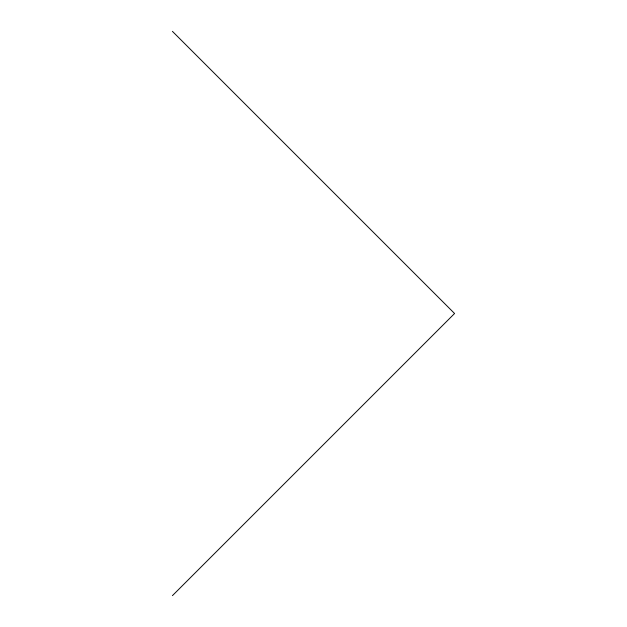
<?xml version="1.0" encoding="UTF-8"?>
<svg xmlns="http://www.w3.org/2000/svg" width="627" height="627" viewBox="0 0 627 627"><rect width="100%" height="100%" fill="white"/><g stroke="black" fill="none" stroke-linecap="round" stroke-linejoin="round"><path stroke-width="0.94" d="M172.425 595.65L454.575 313.5L172.425 31.35"/></g></svg>
